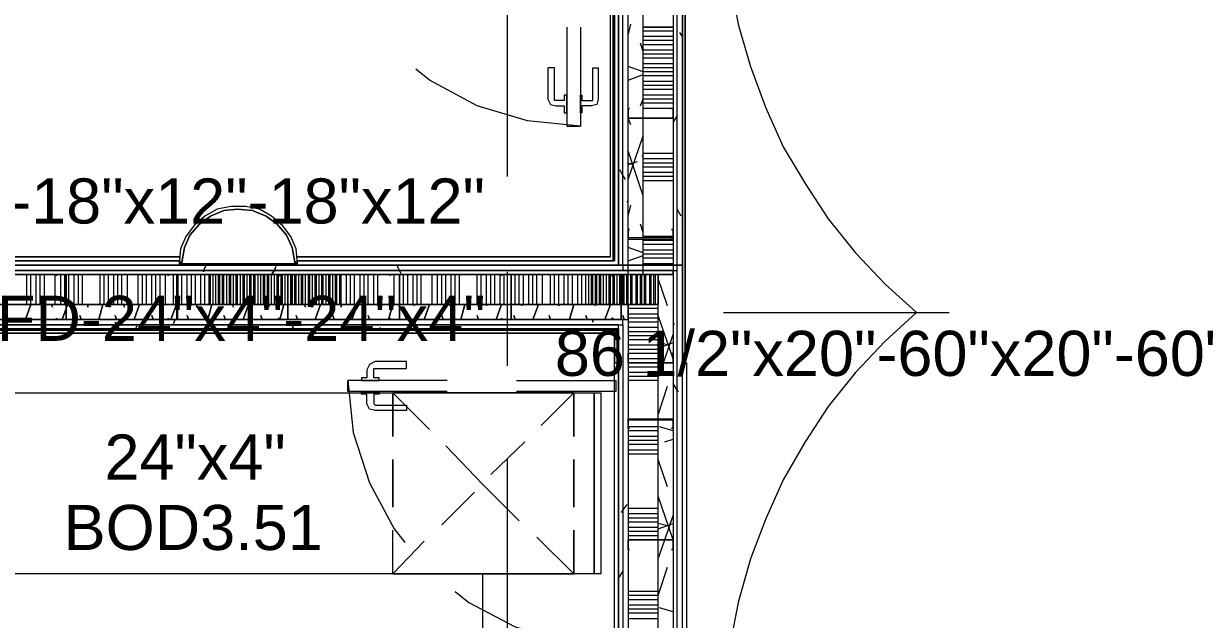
# Model space of a CAD drawing. Header units: metres. Extents: x -2 to 237, y -8 to 52.
# Drawn here: x 12.92 to 16.9, y 25.169 to 27.178 of the extents above; entities that cross this region are included whole.
import ezdxf

# ---------------------------------------------------------------- set-up
doc = ezdxf.new("R2010")
doc.units = ezdxf.units.M
doc.layers.add('HVAC - Ductos', color=5, linetype='Continuous', lineweight=0)
doc.layers.add('PDF2_Text', color=7, linetype='Continuous', lineweight=0)
doc.layers.add('PDF2_Geometry', color=7, linetype='Continuous', lineweight=0, true_color=0xaaaaaa)
doc.styles.add('PDF Helvetica', font='')
doc.styles.get('PDF Helvetica').set_extended_font_data('Helvetica')

msp = doc.modelspace()

# ---------------------------------------------------------------- linework, layer by layer
at = {"layer": 'HVAC - Ductos', "lineweight": 0}
for points in [[(15.3012, 27.3129), (15.3288, 27.1707), (15.37, 27.0331), (15.4205, 26.8955), (15.4801, 26.7625), (15.5535, 26.6387), (15.6314, 26.5194), (15.7231, 26.4048), (15.8241, 26.2993), (15.9296, 26.203), (15.8241, 26.1067), (15.7231, 26.0012), (15.6314, 25.8866), (15.5535, 25.7673), (15.4801, 25.6389), (15.4205, 25.5058), (15.37, 25.3729), (15.3288, 25.2307), (15.3012, 25.0885)], [(15.2783, 26.203), (16.0396, 26.203)], [(14.1638, 25.7856), (14.1638, 25.9324), (14.3106, 25.9324)], [(14.3886, 25.9324), (14.5491, 25.9324)], [(14.627, 25.9324), (14.7738, 25.9324), (14.6638, 25.8223)], [(14.7738, 25.9324), (14.7738, 25.7856)], [(14.6087, 25.7673), (14.4941, 25.6572)], [(14.1638, 25.5472), (14.1638, 25.7077)], [(14.7738, 25.7077), (14.7738, 25.5472)], [(14.439, 25.5976), (14.329, 25.4875)], [(14.4665, 25.6251), (14.5904, 25.5012)], [(14.3106, 25.3224), (14.1638, 25.3224), (14.1638, 25.4692)], [(14.2693, 25.4325), (14.1638, 25.3224)], [(14.7738, 25.4692), (14.7738, 25.3224), (14.627, 25.3224)], [(14.65, 25.4463), (14.7738, 25.3224)], [(14.5491, 25.3224), (14.3886, 25.3224)], [(14.4665, 25.3224), (14.4665, 25.0197)]]:
    msp.add_lwpolyline(points, dxfattribs=at)
for points in [[(14.8426, 25.3224), (12.71, 25.3224), (12.71, 25.9324), (14.8426, 25.9324)], [(14.1638, 25.9324), (14.7738, 25.9324)], [(14.8426, 25.3224), (14.8426, 25.9324), (14.8655, 25.9324), (14.8655, 25.3224)], [(14.7738, 25.3224), (14.1638, 25.3224)]]:
    msp.add_lwpolyline(points, close=True, dxfattribs=at)
at = {"layer": 'PDF2_Geometry', "lineweight": 0}
for points in [[(17.1312, 33.5685), (15.1407, 33.5685), (14.251, 33.5685), (6.2571, 33.5685), (6.2571, 33.353), (14.251, 33.353), (14.9252, 33.353), (14.9252, 32.7292), (14.9252, 31.5139), (13.3154, 31.5139), (13.3154, 31.2983), (13.3154, 27.9687), (13.3154, 27.7532), (14.9252, 27.7532), (14.9252, 26.3635), (12.7237, 26.3635), (4.6611, 26.3635), (4.6611, 31.1699), (4.6336, 31.1699), (4.4822, 31.1699), (4.6336, 31.1699), (4.6611, 31.1699), (4.6611, 33.353), (5.5416, 33.353)], [(15.1224, 26.3635), (15.1224, 27.9549), (15.1086, 27.9549), (14.9252, 27.9549), (13.5172, 27.9549), (13.5172, 27.9687), (13.5172, 31.2983), (13.5172, 31.3121), (14.9252, 31.3121), (15.1086, 31.3121), (15.1224, 31.3121), (15.1224, 32.7292), (15.1224, 33.353), (15.1224, 33.5364), (15.1224, 33.5547), (14.251, 33.5547), (6.2571, 33.5547)], [(6.2571, 33.5364), (14.251, 33.5364), (15.1086, 33.5364), (15.1086, 33.4859), (15.1086, 33.353), (15.1086, 32.7292), (15.1086, 31.3304), (15.0077, 31.3304), (14.9252, 31.3304), (13.5034, 31.3304), (13.5034, 31.3121), (13.5034, 31.2983), (13.5034, 27.9687), (13.5034, 27.9549), (13.5034, 27.9366), (14.9252, 27.9366), (15.0077, 27.9366), (15.1086, 27.9366), (15.1086, 26.3635), (15.1086, 26.3451), (15.1086, 26.3314), (15.0582, 26.3314), (15.0582, 26.2305), (15.0582, 26.3314)], [(16.911, 23.4787), (15.1407, 23.4787), (15.1407, 23.5888), (15.1407, 26.3635), (15.1407, 27.9687), (15.1407, 31.2983), (15.1407, 32.7292), (15.1407, 33.353), (15.1407, 33.463), (17.1312, 33.463)], [(12.7237, 26.3635), (13.4484, 26.3635), (12.7237, 26.3635), (14.9252, 26.3635), (14.9389, 26.3635), (14.9389, 27.7715), (14.9252, 27.7715), (13.3337, 27.7715), (13.3337, 27.7852), (13.3337, 27.9687), (13.3337, 31.2983), (13.3337, 31.4818), (13.3337, 31.4956), (14.9252, 31.4956), (14.9389, 31.4956), (14.9389, 32.7292), (14.9389, 33.353), (14.9389, 33.3713), (14.251, 33.3713), (6.2571, 33.3713)], [(15.1407, 26.3635), (15.1407, 26.3773), (15.1407, 26.3635), (15.1407, 26.3451), (15.1407, 26.3314), (15.1407, 26.3635), (15.1407, 26.0333), (15.1407, 26.3635), (15.1407, 26.3773), (15.1407, 26.3635), (15.1407, 27.9687), (15.1224, 27.9687), (15.1086, 27.9687), (15.0306, 27.9687), (15.1086, 27.9687), (15.1224, 27.9687), (15.1224, 31.2983)], [(15.1499, 27.9778), (15.1407, 27.9778), (15.1499, 27.9778), (15.1407, 27.9778), (15.1499, 27.9778), (15.1499, 26.3635), (15.1499, 27.9778), (15.1453, 27.9778), (15.1407, 27.9733), (15.1407, 27.9687), (15.1407, 26.3635), (15.1407, 27.9733)], [(15.1407, 27.9687), (15.1407, 26.3635), (15.1407, 27.9687)], [(4.6611, 26.3314), (12.6917, 26.3314), (12.6917, 26.18), (12.6917, 23.4008), (12.71, 23.4008), (12.71, 26.3314), (12.6962, 26.3314), (12.71, 26.3314), (12.7237, 26.3314), (14.9252, 26.3314), (14.9573, 26.3314), (15.0077, 26.3314), (15.0077, 26.3635), (15.0077, 26.4552), (15.0077, 26.8588), (15.0077, 27.267), (15.0077, 27.6706), (15.0077, 27.8357), (14.9573, 27.8357), (14.9389, 27.8357), (14.9252, 27.8357), (14.8243, 27.8357), (14.8243, 27.9366)], [(14.5491, 27.932), (14.5491, 26.6616)], [(13.4392, 26.3314), (13.4392, 26.2305), (13.8107, 26.2305), (14.1868, 26.2305), (14.5629, 26.2305), (14.9252, 26.2305), (14.9343, 26.2305), (14.9573, 26.2305), (15.0582, 26.2305), (14.9573, 26.2305), (14.9573, 26.3314), (14.9573, 26.3451), (14.9573, 26.3635), (14.9573, 27.7852)], [(14.9252, 27.6843), (14.9252, 26.3635), (14.9252, 27.7532), (14.8426, 27.7532), (14.8426, 27.7486), (13.8336, 27.7486), (13.8336, 27.7532), (13.8336, 27.7394), (13.3062, 27.7394), (13.8336, 27.7394), (13.3062, 27.7394), (13.8336, 27.7394), (13.3017, 27.7394), (13.8336, 27.7394), (13.8336, 27.7348), (13.8336, 27.7302), (13.8336, 27.7256), (13.2925, 27.7256), (13.2925, 27.7302), (13.2971, 27.7302), (13.2971, 27.7348), (13.3017, 27.7348), (13.8336, 27.7348), (13.3017, 27.7348)], [(14.8976, 26.3911), (13.8428, 26.3911), (14.8976, 26.3911), (14.8976, 27.7256), (14.8976, 27.7302), (14.9022, 27.7302), (14.9022, 27.7348), (14.9068, 27.7348), (14.9068, 26.3773), (14.9068, 27.7394), (14.9068, 26.3773), (13.8428, 26.3773), (14.9114, 26.3773), (13.8428, 26.3773), (14.9114, 26.3773), (13.8428, 26.3773), (14.9114, 26.3773), (13.8428, 26.3773), (14.9114, 26.3773), (13.8428, 26.3773), (14.9068, 26.3773), (13.8428, 26.3773), (14.9068, 26.3773)], [(14.7967, 27.1661), (14.7967, 26.8313), (14.6179, 26.8496), (14.4482, 26.9001), (14.2877, 26.9873), (14.2418, 27.0239)], [(14.7509, 27.1661), (14.7509, 26.8313), (14.7967, 26.8313)], [(15.1086, 27.1523), (15.0077, 27.1523)], [(15.1086, 27.134), (15.0077, 27.134)], [(15.1086, 27.1202), (15.0077, 27.1202)], [(15.1086, 27.1065), (15.0077, 27.1065)], [(15.1086, 27.0881), (15.0077, 27.0881)], [(15.1086, 27.0744), (15.0077, 27.0744)], [(15.1086, 27.0606), (15.0077, 27.0606)], [(15.1086, 27.0423), (15.0077, 27.0423)], [(15.1086, 27.0285), (15.0077, 27.0285)], [(15.1086, 27.0147), (15.0077, 27.0147)], [(15.1086, 27.001), (15.0077, 27.001)], [(15.1086, 26.9827), (15.0077, 26.9827)], [(15.1086, 26.9689), (15.0077, 26.9689)], [(15.1086, 26.9551), (15.0077, 26.9551)], [(15.1086, 26.9368), (15.0077, 26.9368)], [(15.1086, 26.923), (15.0077, 26.923)], [(15.1086, 26.9093), (15.0077, 26.9093)], [(15.1086, 26.8909), (15.0077, 26.8909)], [(15.1086, 26.7396), (15.0077, 26.7396)], [(15.1086, 26.7212), (15.0077, 26.7212)], [(15.1086, 26.7075), (15.0077, 26.7075)], [(15.1086, 26.6937), (15.0077, 26.6937)], [(15.1086, 26.6753), (15.0077, 26.6753)], [(15.1086, 26.6616), (15.0077, 26.6616)], [(15.1086, 26.6479), (15.0077, 26.6479)], [(15.1086, 26.4598), (15.0077, 26.4598)], [(15.1086, 26.446), (15.0077, 26.446)], [(15.1086, 26.4323), (15.0077, 26.4323)], [(15.1086, 26.4139), (15.0077, 26.4139)], [(15.1086, 26.4002), (15.0077, 26.4002)], [(15.1086, 26.3865), (15.0077, 26.3865)], [(12.7237, 26.3773), (13.4438, 26.3773), (12.7237, 26.3773), (13.4438, 26.3773), (12.7237, 26.3773), (13.4438, 26.3773), (12.7237, 26.3773), (13.4438, 26.3773), (12.7237, 26.3773), (13.4438, 26.3773), (12.7237, 26.3773), (13.4438, 26.3773), (12.7237, 26.3773), (13.4438, 26.3773), (12.7237, 26.3773)], [(14.9252, 26.3635), (13.8382, 26.3635), (14.9252, 26.3635), (14.9389, 26.3635), (14.9389, 26.3451), (14.9252, 26.3451), (12.7237, 26.3451)], [(12.7237, 26.3635), (15.1407, 26.3635), (12.7237, 26.3635)], [(13.453, 26.3681), (13.453, 26.3727), (13.4438, 26.3727), (13.4484, 26.3681), (13.453, 26.3635)], [(13.8336, 26.3635), (13.8382, 26.3681), (13.8382, 26.3727), (13.8336, 26.3727), (13.8336, 26.3681), (13.829, 26.3681)], [(13.8428, 26.3773), (14.9114, 26.3773), (13.8428, 26.3773)], [(15.1086, 26.3681), (15.0077, 26.3681)], [(15.1453, 26.0333), (15.1407, 26.0333), (15.1407, 26.3635), (15.1407, 26.0745)], [(12.7237, 23.387), (14.2189, 23.387), (15.1224, 23.387), (15.1224, 23.4008), (15.1224, 23.5888), (15.1224, 26.3314), (15.1224, 26.3451)], [(12.7237, 26.18), (14.9573, 26.18), (14.9573, 26.2305), (14.9343, 26.2305), (14.5629, 26.2305), (14.1868, 26.2305), (13.8107, 26.2305), (13.4392, 26.2305), (13.8107, 26.2305), (14.1868, 26.2305), (14.5629, 26.2305), (14.9343, 26.2305), (15.0582, 26.2305), (15.0582, 26.3314), (12.7237, 26.3314)], [(12.9302, 26.2305), (12.9302, 26.3314)], [(12.9439, 26.2305), (12.9439, 26.3314)], [(12.9623, 26.2305), (12.9623, 26.3314)], [(12.976, 26.2305), (12.976, 26.3314)], [(12.9897, 26.2305), (12.9897, 26.3314)], [(13.0265, 26.2305), (13.0265, 26.3314)], [(13.0448, 26.2305), (13.0448, 26.3314)], [(13.0585, 26.2305), (13.0585, 26.3314)], [(13.0723, 26.2305), (13.0723, 26.3314)], [(13.0906, 26.2305), (13.0906, 26.3314)], [(13.1044, 26.2305), (13.1044, 26.3314)], [(13.1182, 26.2305), (13.1182, 26.3314)], [(13.1778, 26.2305), (13.1778, 26.3314)], [(13.1916, 26.2305), (13.1916, 26.3314)], [(13.2054, 26.2305), (13.2054, 26.3314)], [(13.2237, 26.2305), (13.2237, 26.3314)], [(13.2374, 26.2305), (13.2374, 26.3314)], [(13.2511, 26.2305), (13.2511, 26.3314)], [(13.2695, 26.2305), (13.2695, 26.3314)], [(13.3062, 26.2305), (13.3062, 26.3314)], [(13.3199, 26.2305), (13.3199, 26.3314)], [(13.3337, 26.2305), (13.3337, 26.3314)], [(13.3521, 26.2305), (13.3521, 26.3314)], [(13.3658, 26.2305), (13.3658, 26.3314)], [(13.3796, 26.2305), (13.3796, 26.3314)], [(13.3979, 26.2305), (13.3979, 26.3314)], [(13.4254, 26.2305), (13.4254, 26.3314)], [(13.453, 26.2305), (13.453, 26.3314)], [(13.4713, 26.2305), (13.4713, 26.3314)], [(13.4851, 26.2305), (13.4851, 26.3314)], [(13.4988, 26.2305), (13.4988, 26.3314)], [(13.5172, 26.2305), (13.5172, 26.3314)], [(13.5309, 26.2305), (13.5309, 26.3314)], [(13.5447, 26.2305), (13.5447, 26.3314)], [(13.5493, 26.2305), (13.5493, 26.3314)], [(13.5585, 26.2305), (13.5585, 26.3314)], [(13.5676, 26.2305), (13.5676, 26.3314)], [(13.5768, 26.2305), (13.5768, 26.3314)], [(13.5814, 26.2305), (13.5814, 26.3314)], [(13.5905, 26.2305), (13.5905, 26.3314)], [(13.5951, 26.2305), (13.5951, 26.3314)], [(13.6043, 26.2305), (13.6043, 26.3314)], [(13.6135, 26.2305), (13.6135, 26.3314)], [(13.6181, 26.2305), (13.6181, 26.3314)], [(13.6273, 26.2305), (13.6273, 26.3314)], [(13.6365, 26.2305), (13.6365, 26.3314)], [(13.641, 26.2305), (13.641, 26.3314)], [(13.6502, 26.2305), (13.6502, 26.3314)], [(13.6593, 26.2305), (13.6593, 26.3314)], [(13.6639, 26.2305), (13.6639, 26.3314)], [(13.6731, 26.2305), (13.6731, 26.3314)], [(13.6823, 26.2305), (13.6823, 26.3314)], [(13.6869, 26.2305), (13.6869, 26.3314)], [(13.7006, 26.2305), (13.7006, 26.3314)], [(13.7098, 26.2305), (13.7098, 26.3314)], [(13.719, 26.2305), (13.719, 26.3314)], [(13.7282, 26.2305), (13.7282, 26.3314)], [(13.7327, 26.2305), (13.7327, 26.3314)], [(13.7419, 26.2305), (13.7419, 26.3314)], [(13.7465, 26.2305), (13.7465, 26.3314)], [(13.7557, 26.2305), (13.7557, 26.3314)], [(13.7648, 26.2305), (13.7648, 26.3314)], [(13.774, 26.2305), (13.774, 26.3314)], [(13.7786, 26.2305), (13.7786, 26.3314)], [(13.7878, 26.2305), (13.7878, 26.3314)], [(13.7924, 26.2305), (13.7924, 26.3314)], [(13.8015, 26.2305), (13.8015, 26.3314)], [(13.8107, 26.2305), (13.8107, 26.3314)], [(13.8199, 26.2305), (13.8199, 26.3314)], [(13.8336, 26.2305), (13.8336, 26.3314)], [(13.8382, 26.2305), (13.8382, 26.3314)], [(13.8474, 26.2305), (13.8474, 26.3314)], [(13.8566, 26.2305), (13.8566, 26.3314)], [(13.8612, 26.2305), (13.8612, 26.3314)], [(13.8703, 26.2305), (13.8703, 26.3314)], [(13.8795, 26.2305), (13.8795, 26.3314)], [(13.8841, 26.2305), (13.8841, 26.3314)], [(13.8933, 26.2305), (13.8933, 26.3314)], [(13.9024, 26.2305), (13.9024, 26.3314)], [(13.907, 26.2305), (13.907, 26.3314)], [(13.9162, 26.2305), (13.9162, 26.3314)], [(13.9253, 26.2305), (13.9253, 26.3314)], [(13.9299, 26.2305), (13.9299, 26.3314)], [(13.9391, 26.2305), (13.9391, 26.3314)], [(13.9483, 26.2305), (13.9483, 26.3314)], [(13.9529, 26.2305), (13.9529, 26.3314)], [(13.9621, 26.2305), (13.9621, 26.3314)], [(13.9712, 26.2305), (13.9712, 26.3314)], [(13.9758, 26.2305), (13.9758, 26.3314)], [(13.985, 26.2305), (13.985, 26.3314)], [(13.9896, 26.2305), (13.9896, 26.3314)], [(14.0079, 26.2305), (14.0079, 26.3314)], [(14.0217, 26.2305), (14.0217, 26.3314)], [(14.0354, 26.2305), (14.0354, 26.3314)], [(14.0538, 26.2305), (14.0538, 26.3314)], [(14.0676, 26.2305), (14.0676, 26.3314)], [(14.0813, 26.2305), (14.0813, 26.3314)], [(14.0996, 26.2305), (14.0996, 26.3314)], [(14.1134, 26.2305), (14.1134, 26.3314)], [(14.1684, 26.2305), (14.1684, 26.3314)], [(14.1868, 26.2305), (14.1868, 26.3314)], [(14.2005, 26.2305), (14.2005, 26.3314)], [(14.2143, 26.2305), (14.2143, 26.3314)], [(14.2327, 26.2305), (14.2327, 26.3314)], [(14.2464, 26.2305), (14.2464, 26.3314)], [(14.2601, 26.2305), (14.2601, 26.3314)], [(14.2969, 26.2305), (14.2969, 26.3314)], [(14.3152, 26.2305), (14.3152, 26.3314)], [(14.329, 26.2305), (14.329, 26.3314)], [(14.3427, 26.2305), (14.3427, 26.3314)], [(14.361, 26.2305), (14.361, 26.3314)], [(14.3748, 26.2305), (14.3748, 26.3314)], [(14.3886, 26.2305), (14.3886, 26.3314)], [(14.4482, 26.2305), (14.4482, 26.3314)], [(14.462, 26.2305), (14.462, 26.3314)], [(14.4803, 26.2305), (14.4803, 26.3314)], [(14.4941, 26.2305), (14.4941, 26.3314)], [(14.5078, 26.2305), (14.5078, 26.3314)], [(14.5261, 26.2305), (14.5261, 26.3314)], [(14.5399, 26.2305), (14.5399, 26.3314)], [(14.5491, 26.3405), (14.5491, 26.0241)], [(14.5766, 26.2305), (14.5766, 26.3314)], [(14.5904, 26.2305), (14.5904, 26.3314)], [(14.6041, 26.2305), (14.6041, 26.3314)], [(14.6224, 26.2305), (14.6224, 26.3314)], [(14.6362, 26.2305), (14.6362, 26.3314)], [(14.65, 26.2305), (14.65, 26.3314)], [(14.6683, 26.2305), (14.6683, 26.3314)], [(14.6958, 26.2305), (14.6958, 26.3314)], [(14.7096, 26.2305), (14.7096, 26.3314)], [(14.7234, 26.2305), (14.7234, 26.3314)], [(14.7417, 26.2305), (14.7417, 26.3314)], [(14.7555, 26.2305), (14.7555, 26.3314)], [(14.7692, 26.2305), (14.7692, 26.3314)], [(14.7876, 26.2305), (14.7876, 26.3314)], [(14.8013, 26.2305), (14.8013, 26.3314)], [(14.8151, 26.2305), (14.8151, 26.3314)], [(14.8243, 26.2305), (14.8243, 26.3314)], [(14.8335, 26.2305), (14.8335, 26.3314)], [(14.838, 26.2305), (14.838, 26.3314)], [(14.8472, 26.2305), (14.8472, 26.3314)], [(14.8518, 26.2305), (14.8518, 26.3314)], [(14.8609, 26.2305), (14.8609, 26.3314)], [(14.8655, 26.2305), (14.8655, 26.3314)], [(14.8747, 26.2305), (14.8747, 26.3314)], [(14.8839, 26.2305), (14.8839, 26.3314)], [(14.8931, 26.2305), (14.8931, 26.3314)], [(14.8976, 26.2305), (14.8976, 26.3314)], [(14.9068, 26.2305), (14.9068, 26.3314)], [(14.9114, 26.2305), (14.9114, 26.3314)], [(14.9206, 26.2305), (14.9206, 26.3314)], [(14.9297, 26.2305), (14.9297, 26.3314)], [(14.9389, 26.2305), (14.9389, 26.3314)], [(14.9435, 26.2305), (14.9435, 26.3314)], [(14.9527, 26.2305), (14.9527, 26.3314)], [(14.971, 26.2305), (14.971, 26.3314)], [(14.9848, 26.2305), (14.9848, 26.3314)], [(14.9894, 26.2305), (14.9894, 26.3314)], [(14.9986, 26.2305), (14.9986, 26.3314)], [(15.0031, 26.2305), (15.0031, 26.3314)], [(15.0123, 26.2305), (15.0123, 26.3314)], [(15.0169, 26.2305), (15.0169, 26.3314)], [(15.0306, 26.2305), (15.0306, 26.3314)], [(15.0352, 26.2305), (15.0352, 26.3314)], [(15.0444, 26.2305), (15.0444, 26.3314)], [(15.049, 26.2305), (15.049, 26.3314)], [(15.1086, 26.3314), (15.1086, 23.5888), (15.1086, 23.5063), (15.1086, 23.4008)], [(15.1407, 23.5888), (15.1407, 26.3314)], [(13.4346, 26.2305), (13.0631, 26.2305), (12.7237, 26.2305)], [(12.7237, 26.2305), (13.0631, 26.2305), (13.4346, 26.2305), (13.0631, 26.2305), (12.7237, 26.2305)], [(12.7237, 26.18), (14.9252, 26.18), (14.9389, 26.18), (14.9573, 26.18), (14.9573, 26.2305), (14.9573, 26.18), (14.9573, 23.5888), (14.9573, 23.5705), (14.9573, 23.5567), (15.0582, 23.5567), (14.9573, 23.5567), (14.2189, 23.5567), (12.7237, 23.5567)], [(15.0582, 25.0335), (15.0582, 25.4371), (15.0582, 25.8452), (15.0582, 26.0333), (15.0582, 26.2305)], [(15.0582, 26.2168), (14.9573, 26.2168)], [(15.0582, 26.1984), (14.9573, 26.1984)], [(12.7237, 26.1617), (14.9252, 26.1617), (14.9389, 26.1617), (14.9389, 23.5888), (14.9389, 23.5842), (14.9389, 23.5705), (14.2189, 23.5705), (12.7237, 23.5705)], [(14.9252, 23.9786), (14.9252, 23.5888), (14.9252, 26.148), (14.9206, 26.1434), (14.916, 26.1388), (14.9114, 26.1342), (12.7329, 26.1342), (14.9114, 26.1342), (14.916, 26.1388), (14.9206, 26.1434), (14.9252, 26.148), (12.7237, 26.148), (14.9252, 26.148), (14.9252, 26.0333), (14.9252, 26.148), (12.7237, 26.148)], [(12.7237, 26.148), (14.9252, 26.148), (12.7237, 26.148)], [(14.9114, 26.0333), (14.9114, 26.1342), (14.9114, 26.0333), (14.9114, 26.1342), (12.7375, 26.1342), (12.7375, 23.598), (12.7375, 26.1388), (12.7375, 23.598), (14.1684, 23.598), (12.7375, 23.598), (12.7375, 26.1342), (14.9114, 26.1342), (14.916, 26.1388), (14.9206, 26.1434), (14.9252, 26.148), (14.9252, 26.0745)], [(15.0582, 26.1846), (14.9573, 26.1846)], [(15.0582, 26.1708), (14.9573, 26.1708)], [(15.0582, 26.1525), (14.9573, 26.1525)], [(14.9206, 26.0333), (14.9206, 26.1434), (14.9206, 26.0333), (14.916, 26.0333)], [(15.0582, 26.1388), (14.9573, 26.1388)], [(15.0582, 26.125), (14.9573, 26.125)], [(15.0582, 26.1113), (14.9573, 26.1113)], [(15.0582, 26.0929), (14.9573, 26.0929)], [(15.0582, 26.0791), (14.9573, 26.0791)], [(14.9114, 25.0335), (14.9114, 26.0333), (14.9252, 26.0333), (14.9252, 25.0335)], [(15.0582, 26.0654), (14.9573, 26.0654)], [(15.0582, 26.0471), (14.9573, 26.0471)], [(15.0582, 26.0333), (14.9573, 26.0333)], [(15.0582, 26.0195), (14.9573, 26.0195)], [(15.0582, 26.0012), (14.9573, 26.0012)], [(14.3473, 25.9737), (14.0125, 25.9737), (14.0309, 25.7994), (14.0859, 25.6297), (14.1684, 25.4738), (14.2051, 25.4279)], [(14.3473, 25.937), (14.0125, 25.937), (14.0125, 25.9737)], [(14.5812, 25.9737), (14.916, 25.9737), (14.916, 25.937), (14.5812, 25.937)], [(15.0582, 25.9874), (14.9573, 25.9874)], [(15.0582, 25.9737), (14.9573, 25.9737)], [(15.0582, 25.8177), (14.9573, 25.8177)], [(15.0582, 25.804), (14.9573, 25.804)], [(15.0582, 25.7856), (14.9573, 25.7856)], [(15.0582, 25.7719), (14.9573, 25.7719)], [(15.0582, 25.7581), (14.9573, 25.7581)], [(15.0582, 25.7397), (14.9573, 25.7397)], [(15.0582, 25.726), (14.9573, 25.726)], [(14.5491, 25.7077), (14.5491, 24.4373)], [(15.0582, 25.5426), (14.9573, 25.5426)], [(15.0582, 25.5242), (14.9573, 25.5242)], [(15.0582, 25.5104), (14.9573, 25.5104)], [(15.0582, 25.4967), (14.9573, 25.4967)], [(15.0582, 25.4783), (14.9573, 25.4783)], [(15.0582, 25.4646), (14.9573, 25.4646)], [(15.0582, 25.4509), (14.9573, 25.4509)], [(14.3748, 25.2628), (14.4207, 25.2261), (14.5766, 25.1435), (14.7463, 25.0977), (14.9252, 25.0839)], [(15.0582, 25.2628), (14.9573, 25.2628)], [(15.0582, 25.249), (14.9573, 25.249)], [(15.0582, 25.2352), (14.9573, 25.2352)], [(15.0582, 25.2169), (14.9573, 25.2169)], [(15.0582, 25.2032), (14.9573, 25.2032)], [(15.0582, 25.1894), (14.9573, 25.1894)], [(15.0582, 25.1711), (14.9573, 25.1711)]]:
    msp.add_lwpolyline(points, dxfattribs=at)
for points in [[(14.9114, 27.7394), (14.9114, 26.3773), (14.9114, 27.7394), (14.9114, 26.3773), (14.9114, 27.7394), (14.9252, 27.7532)], [(15.0077, 27.1661), (15.1086, 27.1661)], [(14.7096, 26.9184), (14.7096, 26.923), (14.7096, 27.0285), (14.6867, 27.0285), (14.6867, 26.923), (14.6958, 26.9047), (14.7142, 26.9001), (14.7417, 26.9001), (14.7417, 26.8771), (14.7509, 26.8771), (14.7509, 26.9368), (14.7417, 26.9368), (14.7417, 26.9184), (14.7142, 26.9184)], [(14.838, 26.9184), (14.838, 26.923), (14.838, 27.0285), (14.8564, 27.0285), (14.8564, 26.923), (14.8518, 26.9047), (14.8335, 26.9001), (14.8013, 26.9001), (14.8013, 26.8771), (14.7967, 26.8771), (14.7967, 26.9368), (14.8013, 26.9368), (14.8013, 26.9184), (14.8335, 26.9184)], [(14.9573, 26.8909), (14.9573, 26.8588), (15.104, 26.8588), (15.1086, 26.8588), (15.1086, 26.8909), (15.104, 26.8909), (15.1086, 26.8909), (15.1086, 26.8588), (15.104, 26.8588), (14.9573, 26.8588), (14.9573, 26.8909), (14.9619, 26.8909)], [(13.4438, 26.3681), (13.4438, 26.3635), (13.4484, 26.3635), (13.8382, 26.3635), (13.8428, 26.3635), (13.8428, 26.3681), (13.8382, 26.4185), (13.8199, 26.4598), (13.7924, 26.4965), (13.7557, 26.5286), (13.7144, 26.5516), (13.6685, 26.5607), (13.6181, 26.5607), (13.5722, 26.5516), (13.5309, 26.5286), (13.4942, 26.4965), (13.4668, 26.4598), (13.4484, 26.4185)], [(13.453, 26.3727), (13.4622, 26.4231), (13.4805, 26.4644), (13.5126, 26.5011), (13.5493, 26.5286), (13.5951, 26.547), (13.641, 26.5516), (13.6914, 26.547), (13.7373, 26.5286), (13.774, 26.5011), (13.8061, 26.4644), (13.8245, 26.4231), (13.8336, 26.3727), (13.8336, 26.3681), (13.829, 26.3681), (13.4576, 26.3681), (13.453, 26.3681)], [(13.4576, 26.3681), (13.829, 26.3681), (13.8336, 26.3681), (13.8336, 26.3727), (13.8245, 26.4231), (13.8061, 26.4644), (13.774, 26.5011), (13.7373, 26.5286), (13.6914, 26.547), (13.641, 26.5516), (13.5951, 26.547), (13.5493, 26.5286), (13.5126, 26.5011), (13.4805, 26.4644), (13.4622, 26.4231), (13.453, 26.3727), (13.453, 26.3681)], [(14.9573, 26.4828), (14.9573, 26.4552), (14.9573, 26.4506), (15.104, 26.4506), (15.1086, 26.4552), (15.1086, 26.4828), (15.104, 26.4828), (15.1086, 26.4828), (15.1086, 26.4552), (15.104, 26.4552), (14.9573, 26.4552), (14.9573, 26.4828), (14.9619, 26.4828)], [(12.7237, 26.3911), (13.4438, 26.3911), (12.7237, 26.3911), (10.7425, 26.3911)], [(12.7237, 26.3635), (12.7237, 26.3451), (15.1224, 26.3451), (15.1224, 26.3635)], [(15.1499, 26.3635), (15.1499, 26.0333)], [(12.7237, 26.3451), (12.7237, 26.3314), (15.1086, 26.3314), (15.1086, 26.3451)], [(13.0311, 26.18), (13.0631, 26.18), (13.0631, 26.3268), (13.0631, 26.3314), (13.0311, 26.3314), (13.0311, 26.3268), (13.0311, 26.3314), (13.0631, 26.3314), (13.0631, 26.3268), (13.0631, 26.18), (13.0311, 26.18), (13.0311, 26.1846)], [(13.4071, 26.18), (13.4346, 26.18), (13.4392, 26.18), (13.4392, 26.3268), (13.4392, 26.3314), (13.4346, 26.3314), (13.4071, 26.3314), (13.4071, 26.3268), (13.4071, 26.3314), (13.4346, 26.3314), (13.4346, 26.3268), (13.4346, 26.18), (13.4071, 26.18), (13.4071, 26.1846)], [(13.696, 26.3314), (13.696, 26.2305)], [(13.8107, 26.3314), (13.8107, 26.3268), (13.8107, 26.18), (13.7786, 26.18), (13.7786, 26.1846), (13.7832, 26.1846), (13.7832, 26.18), (13.8107, 26.18), (13.8107, 26.3268), (13.8107, 26.3314), (13.7832, 26.3314), (13.7832, 26.3268), (13.7786, 26.3268), (13.7786, 26.3314)], [(13.8245, 26.3314), (13.8245, 26.2305)], [(14.1547, 26.18), (14.1868, 26.18), (14.1868, 26.3268), (14.1868, 26.3314), (14.1547, 26.3314), (14.1547, 26.3268), (14.1547, 26.3314), (14.1868, 26.3314), (14.1868, 26.3268), (14.1868, 26.18), (14.1547, 26.18), (14.1547, 26.1846)], [(14.5307, 26.18), (14.5583, 26.18), (14.5629, 26.18), (14.5629, 26.3268), (14.5629, 26.3314), (14.5583, 26.3314), (14.5307, 26.3314), (14.5307, 26.3268), (14.5307, 26.3314), (14.5583, 26.3314), (14.5629, 26.3268), (14.5629, 26.18), (14.5583, 26.18), (14.5307, 26.18), (14.5307, 26.1846)], [(14.9022, 26.18), (14.9343, 26.18), (14.9343, 26.3268), (14.9343, 26.3314), (14.9022, 26.3314), (14.9022, 26.3268), (14.9068, 26.3268), (14.9068, 26.3314), (14.9343, 26.3314), (14.9343, 26.3268), (14.9343, 26.18), (14.9068, 26.18), (14.9068, 26.1846), (14.9022, 26.1846)], [(14.9664, 26.3314), (14.9664, 26.2305)], [(12.7237, 26.18), (12.7237, 26.1617), (14.9389, 26.1617), (14.9389, 26.18)], [(12.7237, 26.1617), (12.7237, 26.148), (14.9252, 26.148), (14.9252, 26.1617)], [(12.7237, 26.148), (14.9252, 26.148), (14.9252, 23.5888), (14.2189, 23.5888), (12.7237, 23.5888)], [(14.8839, 26.148), (12.7467, 26.148)], [(12.7237, 26.1434), (14.9206, 26.1434)], [(12.7237, 26.1434), (14.9206, 26.1434)], [(14.0996, 26.0149), (14.1042, 26.0149), (14.2097, 26.0149), (14.2097, 26.0379), (14.1042, 26.0379), (14.0859, 26.0287), (14.0767, 26.0104), (14.0767, 25.9828), (14.0584, 25.9828), (14.0584, 25.9737), (14.118, 25.9737), (14.118, 25.9828), (14.0996, 25.9828), (14.0996, 26.0104)], [(14.9573, 26.0654), (14.9573, 26.0333), (15.104, 26.0333), (15.1086, 26.0333), (15.1086, 26.0654), (15.104, 26.0654), (15.1086, 26.0654), (15.1086, 26.0333), (15.104, 26.0333), (14.9573, 26.0333), (14.9573, 26.0654), (14.9619, 26.0654)], [(15.1407, 25.0335), (15.1407, 26.0333), (15.1545, 26.0333), (15.1545, 25.0335)], [(14.1042, 25.8911), (14.2097, 25.8911), (14.2097, 25.8728), (14.1042, 25.8728), (14.0859, 25.8774), (14.0767, 25.8957), (14.0767, 25.9278), (14.0584, 25.9278), (14.0584, 25.937), (14.118, 25.937), (14.118, 25.9278), (14.0996, 25.9278), (14.0996, 25.8957)], [(14.9573, 25.8407), (14.9573, 25.8452), (15.104, 25.8452), (15.1086, 25.8452), (15.1086, 25.8407), (15.1086, 25.8131), (15.104, 25.8131), (15.1086, 25.8131), (15.1086, 25.8407), (15.104, 25.8407), (14.9573, 25.8407), (14.9573, 25.8131)], [(14.9619, 25.8131), (14.9573, 25.8131)], [(14.9573, 25.4371), (15.104, 25.4371), (15.1086, 25.4371), (15.1086, 25.4049), (15.104, 25.4049), (15.1086, 25.4049), (15.1086, 25.4371), (15.104, 25.4371), (14.9573, 25.4371), (14.9573, 25.4049)], [(14.9619, 25.4049), (14.9573, 25.4049)]]:
    msp.add_lwpolyline(points, close=True, dxfattribs=at)
at = {"layer": 'PDF2_Geometry', "color": 254, "lineweight": 0, "true_color": 0xdddddd}
for points in [[(14.9573, 27.1386), (14.9664, 27.1753)], [(15.0077, 27.0835), (14.9986, 27.1111)], [(15.0077, 27.0147), (14.9573, 27.0331)], [(14.9573, 26.9873), (15.0077, 27.0056)], [(14.9986, 26.9001), (15.0077, 26.923)], [(14.9664, 26.8359), (14.9573, 26.8588), (14.9573, 26.868)], [(14.9573, 26.6525), (15.0077, 26.7992)], [(15.0077, 26.5974), (14.9573, 26.7487)], [(14.9573, 26.7029), (14.9894, 26.7121)], [(14.971, 26.7029), (14.9573, 26.7075)], [(15.0077, 26.7304), (15.0031, 26.7304)], [(14.9573, 26.5286), (14.9664, 26.5653)], [(15.0077, 26.4736), (14.9986, 26.5011)], [(15.0077, 26.4048), (14.9573, 26.4231)], [(14.9573, 26.3773), (15.0077, 26.3956)], [(15.0903, 26.2259), (15.0582, 26.3176)], [(15.1086, 26.0471), (15.0582, 26.1938)], [(15.0582, 25.9828), (15.0765, 26.0333), (15.1086, 26.1296)], [(15.0949, 26.0929), (15.0582, 26.1021)], [(15.0582, 26.0837), (15.1086, 26.1021)], [(15.0582, 25.859), (15.0903, 25.9553)], [(15.1086, 25.804), (15.0628, 25.8177)], [(15.0811, 25.7673), (15.1086, 25.7764)], [(15.0903, 25.616), (15.0582, 25.7077)], [(15.1086, 25.4371), (15.0582, 25.5838)], [(15.0582, 25.3729), (15.0811, 25.4371), (15.1086, 25.5196)], [(15.0949, 25.4829), (15.0582, 25.4921)], [(15.0582, 25.4738), (15.1086, 25.4921)], [(15.0582, 25.249), (15.0903, 25.3453)], [(15.1086, 25.194), (15.0628, 25.2078)]]:
    msp.add_lwpolyline(points, dxfattribs=at)
at = {"layer": 'PDF2_Geometry', "color": 254, "lineweight": 0, "true_color": 0xeaeaea}
for points in [[(15.1407, 27.134), (15.1316, 27.1478)], [(15.1224, 26.868), (15.1086, 26.845)], [(14.9481, 26.6525), (14.9389, 26.6662), (14.9297, 26.6845)], [(14.9573, 26.5836), (14.9527, 26.5745)], [(15.1361, 26.5286), (15.1224, 26.5516), (15.1224, 26.5562)], [(15.1132, 26.1617), (15.1086, 26.1708)], [(15.127, 25.937), (15.1224, 25.9416), (15.1086, 25.9645)], [(14.9252, 25.9232), (14.9252, 25.9186)], [(14.9527, 25.5563), (14.9389, 25.538), (14.9343, 25.5288)], [(14.9252, 25.4692), (14.9252, 25.4738)], [(14.9389, 25.3316), (14.9252, 25.3086)]]:
    msp.add_lwpolyline(points, dxfattribs=at)
at = {"layer": 'PDF2_Geometry', "color": 254, "lineweight": 0, "true_color": 0xd2d2d2}
for points in [[(15.026, 26.8588), (15.0306, 26.8588)], [(13.4346, 26.2764), (13.4392, 26.2764)], [(15.0169, 25.8407), (15.0169, 25.8452)]]:
    msp.add_lwpolyline(points, dxfattribs=at)
at = {"layer": 'PDF2_Geometry', "color": 254, "lineweight": 0, "true_color": 0xeaeaea}
for points in [[(13.5263, 26.3405), (13.5263, 26.3451), (13.5355, 26.3635), (13.5263, 26.3451)], [(13.7557, 26.3314), (13.7648, 26.3451), (13.7694, 26.3589), (13.7648, 26.3451)], [(14.1868, 26.3451), (14.1913, 26.3359), (14.1868, 26.3451), (14.1776, 26.3635)], [(13.2282, 26.1708), (13.2328, 26.1617), (13.242, 26.148), (13.2328, 26.1617)], [(13.2971, 26.148), (13.3017, 26.1571)], [(13.4254, 26.1663), (13.43, 26.18)], [(13.8245, 26.1617), (13.829, 26.148)], [(14.118, 26.148), (14.1226, 26.1525)], [(14.838, 26.1708), (14.838, 26.18)]]:
    msp.add_lwpolyline(points, close=True, dxfattribs=at)
at = {"layer": 'PDF2_Geometry', "color": 254, "lineweight": 0, "true_color": 0xdddddd}
for points in [[(12.9439, 26.2305), (12.9256, 26.18)], [(13.0127, 26.2305), (13.0173, 26.2213)], [(13.0677, 26.2305), (13.0631, 26.2168), (13.0494, 26.18), (13.0631, 26.2168)], [(13.1365, 26.2305), (13.1365, 26.2213)], [(13.187, 26.2305), (13.1732, 26.18)], [(13.2557, 26.2305), (13.2603, 26.2213)], [(13.3108, 26.2305), (13.2925, 26.18)], [(13.3796, 26.2305), (13.3842, 26.2213)], [(13.4346, 26.2305), (13.4162, 26.18)], [(13.5034, 26.2305), (13.5034, 26.2213)], [(13.5539, 26.2305), (13.5401, 26.18)], [(13.6227, 26.2305), (13.6273, 26.2213)], [(13.6777, 26.2305), (13.6593, 26.18)], [(13.7465, 26.2305), (13.7465, 26.2213)], [(13.7969, 26.2305), (13.7832, 26.18)], [(13.8657, 26.2305), (13.8703, 26.2213)], [(13.9207, 26.2305), (13.9024, 26.18)], [(13.9896, 26.2305), (13.9896, 26.2213)], [(14.0446, 26.2305), (14.0263, 26.18)], [(14.1134, 26.2305), (14.1134, 26.2259)], [(14.1638, 26.2305), (14.1501, 26.18)], [(14.2327, 26.2305), (14.2372, 26.2259)], [(14.2877, 26.2305), (14.2693, 26.18)], [(14.3564, 26.2305), (14.3564, 26.2259)], [(14.4069, 26.2305), (14.3932, 26.18)], [(14.4803, 26.2305), (14.4803, 26.2259)], [(14.5307, 26.2305), (14.5124, 26.18)], [(14.5995, 26.2305), (14.5995, 26.2259)], [(14.6546, 26.2305), (14.6362, 26.18)], [(14.7234, 26.2305), (14.7234, 26.2259)], [(14.7738, 26.2305), (14.76, 26.18)], [(14.8426, 26.2305), (14.8472, 26.2259)], [(14.8976, 26.2305), (14.8793, 26.18)], [(12.9851, 26.1938), (12.9897, 26.18)], [(13.109, 26.1938), (13.1136, 26.18)], [(13.2282, 26.1938), (13.2328, 26.18)], [(13.3521, 26.1938), (13.3567, 26.18)], [(13.4713, 26.1938), (13.4759, 26.18)], [(13.5951, 26.1938), (13.5997, 26.18)], [(13.719, 26.1938), (13.7236, 26.18)], [(13.8382, 26.1938), (13.8428, 26.18)], [(13.9621, 26.1938), (13.9666, 26.18)], [(14.0813, 26.1938), (14.0859, 26.18)], [(14.2051, 26.1938), (14.2097, 26.18)], [(14.329, 26.1938), (14.3335, 26.18)], [(14.4482, 26.1938), (14.4528, 26.18)], [(14.5721, 26.1938), (14.5766, 26.18)], [(14.6912, 26.1938), (14.6958, 26.18)], [(14.8151, 26.1938), (14.8197, 26.18)], [(14.9389, 26.1938), (14.9435, 26.18)]]:
    msp.add_lwpolyline(points, close=True, dxfattribs=at)
at = {"layer": 'PDF2_Geometry', "color": 8, "lineweight": 0, "true_color": 0x808080}
for points in [[(14.2877, 25.8086), (14.1638, 25.9324), (14.1638, 25.7856)], [(14.3106, 25.9324), (14.1638, 25.9324)], [(14.5491, 25.9324), (14.3886, 25.9324)], [(14.627, 25.9324), (14.7738, 25.9324), (14.6638, 25.8223)], [(14.7738, 25.7856), (14.7738, 25.9324)], [(14.4665, 25.6251), (14.3427, 25.7535)], [(14.6087, 25.7673), (14.4941, 25.6572)], [(14.1638, 25.7077), (14.1638, 25.5472)], [(14.7738, 25.5472), (14.7738, 25.7077)], [(14.439, 25.5976), (14.329, 25.4875)], [(14.2693, 25.4325), (14.1638, 25.3224), (14.1638, 25.4692)], [(14.627, 25.3224), (14.7738, 25.3224), (14.7738, 25.4692)], [(14.1638, 25.3224), (14.3106, 25.3224)], [(14.3886, 25.3224), (14.5491, 25.3224)]]:
    msp.add_lwpolyline(points, dxfattribs=at)

# ---------------------------------------------------------------- texts
at = {"layer": 'PDF2_Text', "lineweight": 0, "char_height": 0.15205, "attachment_point": 4, "style": 'PDF Helvetica'}
for s, insert in [('FD-18"x12"-18"x12"', (12.5913, 26.5784)), ('FD-24"x4"-24"x4"', (12.8298, 26.184)), ('86 1/2"x20"-60"x20"-60"x20"', (14.7103, 26.0647)), ('24"x4"', (13.1921, 25.7162)), ('BOD3.51', (13.0546, 25.4777))]:
    msp.add_mtext(s, dxfattribs=dict(at, insert=insert))

doc.saveas('drawing.dxf')
